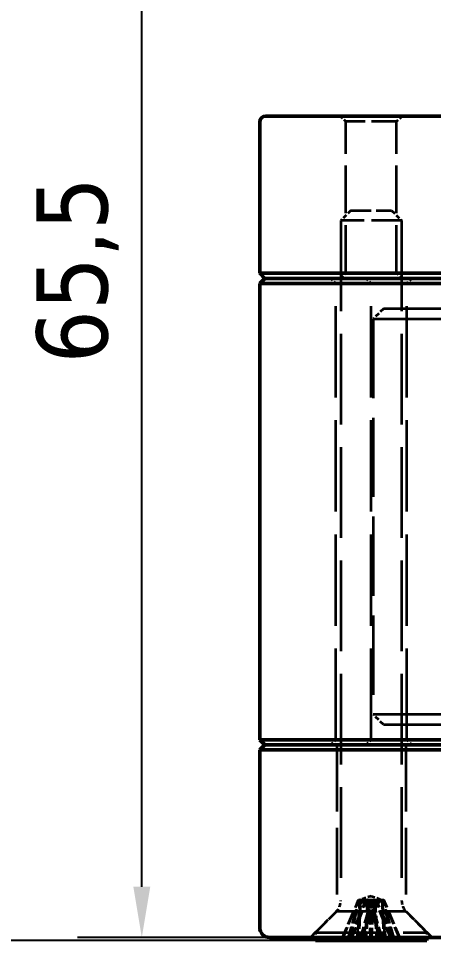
# Model space of a CAD drawing. Header units: millimetres. Extents: x 0 to 297, y 0 to 210.
# Drawn here: x 38.29 to 58.76, y 107.72 to 153.18 of the extents above; entities that cross this region are included whole.
import ezdxf

# ---------------------------------------------------------------- set-up
doc = ezdxf.new("R2010")
doc.units = ezdxf.units.MM
doc.linetypes.add('DASHED', pattern=[0.2068, 0.1655, -0.0413])
for name, color, linetype, lineweight in [('Dimension (ISO)', 7, 'Continuous', 25), ('Hidden (ISO)', 7, 'DASHED', 35), ('Visible (ISO)', 7, 'Continuous', 50)]:
    doc.layers.add(name, color=color, linetype=linetype, lineweight=lineweight)
doc.styles.add('Note Text (ISO)', font='tahoma.ttf')
doc.dimstyles.new('Default - Method 1b (ISO)', dxfattribs={"dimtxt": 3.5, "dimasz": 2.5, "dimexe": 3.175, "dimexo": 0, "dimgap": 0.762, "dimtad": 1, "dimtoh": 1, "dimrnd": 1e-08, "dimtxsty": 'Note Text (ISO)', "dimcen": 0.09, "dimdle": 10, "dimclrd": 256, "dimclre": 256, "dimclrt": 256, "dimazin": 2, "dimtfac": 1, "dimtmove": 0, "dimatfit": 3, "dimfxl": 0, "dimtolj": 1, "dimlwd": -1, "dimlwe": -1, "dimarcsym": 0})

# ---------------------------------------------------------------- blocks, each defined once
blk = doc.blocks.new('*D6')
at = {"layer": 'Defpoints', "color": 0}
for p in [(44.37, 173.365), (69.182, 173.365), (63.682, 107.865)]:
    blk.add_point(p, dxfattribs=at)
at = {"layer": 'Dimension (ISO)'}
for p, q in [((69.182, 173.365), (41.195, 173.365)), ((44.37, 110.365), (44.37, 170.865)), ((63.682, 107.865), (41.195, 107.865))]:
    blk.add_line(p, q, dxfattribs=at)
for points in [[(43.953, 170.865), (44.786, 170.865), (44.37, 173.365)], [(43.953, 110.365), (44.786, 110.365), (44.37, 107.865)]]:
    blk.add_solid(points, dxfattribs=at)
at = {"layer": 'Dimension (ISO)', "insert": (39.172, 136.17), "char_height": 3.5, "attachment_point": 1, "rotation": 90, "style": 'Note Text (ISO)'}
blk.add_mtext('\\A1;65,5', dxfattribs=at)
blk = doc.blocks.new('*D7')
at = {"layer": 'Defpoints', "color": 0}
for p in [(35.488, 173.365), (69.182, 173.365), (52.932, 107.715)]:
    blk.add_point(p, dxfattribs=at)
at = {"layer": 'Dimension (ISO)'}
for p, q in [((69.182, 173.365), (32.313, 173.365)), ((35.488, 110.215), (35.488, 170.865)), ((52.932, 107.715), (32.313, 107.715))]:
    blk.add_line(p, q, dxfattribs=at)
for points in [[(35.072, 170.865), (35.905, 170.865), (35.488, 173.365)], [(35.072, 110.215), (35.905, 110.215), (35.488, 107.715)]]:
    blk.add_solid(points, dxfattribs=at)
at = {"layer": 'Dimension (ISO)', "insert": (30.291, 136.048), "char_height": 3.5, "attachment_point": 1, "rotation": 90, "style": 'Note Text (ISO)'}
blk.add_mtext('\\A1;65,6', dxfattribs=at)

msp = doc.modelspace()

# ---------------------------------------------------------------- linework, layer by layer
at = {"layer": 'Hidden (ISO)', "ltscale": 0.740295}
for p, q in [((54.432, 148.09), (54.157, 148.365)), ((56.932, 148.09), (57.207, 148.365)), ((54.432, 140.64), (54.157, 140.365)), ((56.932, 140.64), (57.207, 140.365))]:
    msp.add_line(p, q, dxfattribs=at)
at = {"layer": 'Hidden (ISO)', "ltscale": 7.476009}
for p, q in [((56.932, 148.09), (54.432, 148.09)), ((56.932, 140.64), (54.432, 140.64))]:
    msp.add_line(p, q, dxfattribs=at)
at = {"layer": 'Hidden (ISO)', "ltscale": 14.183028}
for p, q in [((54.432, 140.64), (54.432, 148.09)), ((56.932, 140.64), (56.932, 148.09))]:
    msp.add_line(p, q, dxfattribs=at)
at = {"layer": 'Hidden (ISO)', "ltscale": 1.346073}
for p, q in [((54.682, 143.715), (54.182, 143.215)), ((56.682, 143.715), (57.182, 143.215)), ((56.282, 138.865), (55.782, 138.365)), ((56.282, 118.365), (55.782, 118.865))]:
    msp.add_line(p, q, dxfattribs=at)
at = {"layer": 'Hidden (ISO)', "ltscale": 5.980787}
msp.add_line((54.682, 143.715), (56.682, 143.715), dxfattribs=at)
at = {"layer": 'Hidden (ISO)', "ltscale": 8.971231}
msp.add_line((57.182, 143.215), (54.182, 143.215), dxfattribs=at)
at = {"layer": 'Hidden (ISO)', "ltscale": 27.013725}
for p, q in [((54.182, 143.215), (54.182, 109.697)), ((57.182, 143.215), (57.182, 109.697))]:
    msp.add_line(p, q, dxfattribs=at)
at = {"layer": 'Hidden (ISO)', "ltscale": 0.672986}
for p, q in [((53.932, 140.115), (53.682, 140.365)), ((55.682, 140.115), (55.432, 140.365)), ((57.432, 140.115), (57.682, 140.365)), ((53.932, 117.615), (53.682, 117.365)), ((55.682, 117.615), (55.432, 117.365)), ((57.432, 117.615), (57.682, 117.365))]:
    msp.add_line(p, q, dxfattribs=at)
at = {"layer": 'Hidden (ISO)', "ltscale": 27.200193}
for p, q in [((53.932, 117.615), (53.932, 140.115)), ((55.682, 117.615), (55.682, 140.115)), ((57.432, 117.615), (57.432, 140.115))]:
    msp.add_line(p, q, dxfattribs=at)
at = {"layer": 'Hidden (ISO)', "ltscale": 25.150295}
for p, q in [((86.082, 138.865), (56.282, 138.865)), ((56.282, 118.365), (86.082, 118.365))]:
    msp.add_line(p, q, dxfattribs=at)
at = {"layer": 'Hidden (ISO)', "ltscale": 25.994265}
for p, q in [((55.782, 138.365), (86.582, 138.365)), ((86.582, 118.865), (55.782, 118.865))]:
    msp.add_line(p, q, dxfattribs=at)
at = {"layer": 'Hidden (ISO)', "ltscale": 23.573502}
msp.add_line((55.782, 138.365), (55.782, 118.865), dxfattribs=at)
at = {"layer": 'Hidden (ISO)', "ltscale": 19.825918}
for p, q in [((53.982, 117.365), (53.982, 109.165)), ((57.382, 117.365), (57.382, 109.165))]:
    msp.add_line(p, q, dxfattribs=at)
at = {"layer": 'Hidden (ISO)', "ltscale": 4.275732}
for p, q in [((54.198, 107.715), (55.066, 109.725)), ((54.244, 107.715), (55.062, 109.725)), ((54.512, 107.715), (55.092, 109.725)), ((54.568, 107.715), (55.435, 109.725)), ((54.611, 107.715), (55.112, 109.725)), ((54.672, 107.715), (55.49, 109.725)), ((55.116, 107.715), (55.695, 109.725)), ((55.252, 107.715), (55.753, 109.725)), ((56.111, 107.715), (55.61, 109.725)), ((56.248, 107.715), (55.668, 109.725)), ((56.691, 107.715), (55.874, 109.725)), ((56.796, 107.715), (55.928, 109.725)), ((56.752, 107.715), (56.251, 109.725)), ((56.851, 107.715), (56.271, 109.725)), ((57.166, 107.715), (56.298, 109.725)), ((57.119, 107.715), (56.302, 109.725))]:
    msp.add_line(p, q, dxfattribs=at)
at = {"layer": 'Hidden (ISO)', "ltscale": 0.23302}
for p, q in [((55.062, 109.725), (55.132, 109.725)), ((55.419, 109.725), (55.49, 109.725)), ((55.668, 109.725), (55.768, 109.725)), ((56.172, 109.725), (56.271, 109.725))]:
    msp.add_line(p, q, dxfattribs=at)
at = {"layer": 'Hidden (ISO)', "ltscale": 1.112872}
for q in [(55.126, 109.725), (56.238, 109.725)]:
    msp.add_line((55.682, 109.906), q, dxfattribs=at)
at = {"layer": 'Hidden (ISO)', "ltscale": 0.976752}
for p, q in [((55.132, 109.725), (55.419, 109.725)), ((55.768, 109.725), (56.172, 109.725))]:
    msp.add_line(p, q, dxfattribs=at)
at = {"layer": 'Hidden (ISO)', "ltscale": 0.157605}
for p, q in [((55.49, 109.725), (55.557, 109.725)), ((55.62, 109.725), (55.668, 109.725))]:
    msp.add_line(p, q, dxfattribs=at)
at = {"layer": 'Hidden (ISO)', "ltscale": 0.121157}
msp.add_line((55.557, 109.725), (55.62, 109.725), dxfattribs=at)
at = {"layer": 'Hidden (ISO)', "ltscale": 0.070678}
msp.add_line((56.271, 109.725), (56.302, 109.725), dxfattribs=at)
at = {"layer": 'Hidden (ISO)', "ltscale": 3.499949}
for p, q in [((53.982, 109.165), (52.682, 107.865)), ((57.382, 109.165), (58.682, 107.865))]:
    msp.add_line(p, q, dxfattribs=at)
at = {"layer": 'Hidden (ISO)', "ltscale": 2.734476}
for p, q in [((53.947, 109.131), (52.932, 108.115)), ((57.416, 109.131), (58.432, 108.115))]:
    msp.add_line(p, q, dxfattribs=at)
at = {"layer": 'Hidden (ISO)', "ltscale": 10.167409}
msp.add_line((53.982, 109.165), (57.382, 109.165), dxfattribs=at)
at = {"layer": 'Hidden (ISO)', "ltscale": 1.554463}
for p, q in [((55.042, 108.53), (54.985, 107.715)), ((56.321, 108.53), (56.378, 107.715))]:
    msp.add_line(p, q, dxfattribs=at)
at = {"layer": 'Hidden (ISO)', "ltscale": 20.888248}
msp.add_line((52.932, 108.115), (58.432, 108.115), dxfattribs=at)
at = {"layer": 'Hidden (ISO)', "ltscale": 0.475844}
for p, q in [((52.932, 108.115), (52.932, 107.865)), ((58.432, 108.115), (58.432, 107.865))]:
    msp.add_line(p, q, dxfattribs=at)
at = {"layer": 'Hidden (ISO)', "ltscale": 1.196077}
for centre, start, end in [((53.382, 109.697), 315, 0), ((57.982, 109.697), 180, 225)]:
    msp.add_arc(centre, 0.8, start, end, dxfattribs=at)
at = {"layer": 'Hidden (ISO)', "ltscale": 1.145687}
for centre, major_axis, ratio, start_param, end_param in [((55.621, 110.584), (-0.451, -0.99), 0.206275, 5.84837, 6.905147), ((55.625, 110.584), (-0.432, -0.989), 0.242486, 5.860356, 6.917133), ((55.641, 110.584), (-0.334, -0.987), 0.366858, 5.878316, 6.935093), ((55.647, 110.584), (-0.297, -0.988), 0.397756, 5.873694, 6.930471), ((55.716, 110.584), (0.297, -0.988), 0.397756, 5.6359, 6.692677), ((55.722, 110.584), (0.334, -0.987), 0.366858, 5.631277, 6.688054), ((55.738, 110.584), (0.432, -0.989), 0.242486, 5.649238, 6.706015), ((55.742, 110.584), (0.451, -0.99), 0.206275, 5.661223, 6.718001)]:
    msp.add_ellipse(centre, major_axis=major_axis, ratio=ratio, start_param=start_param, end_param=end_param, dxfattribs=at)
at = {"layer": 'Hidden (ISO)', "ltscale": 3.841007}
for points, weights in [([(54.986, 107.715), (55.07, 108.895), (55.137, 109.725)], [1.01316227808, 1.02613455496, 1.01895265765]), ([(54.986, 107.715), (55.066, 108.895), (55.129, 109.725)], [1.01316227985, 1.02613455902, 1.01895266122]), ([(55.14, 109.725), (55.095, 108.895), (55.038, 107.715)], [1.01895266133, 1.02613455908, 1.01316227986]), ([(55.154, 109.725), (55.115, 108.895), (55.066, 107.715)], [1.01895265763, 1.02613455495, 1.01316227807]), ([(55.507, 109.725), (55.44, 108.895), (55.356, 107.715)], [1.01895265764, 1.02613455495, 1.01316227808]), ([(55.557, 109.725), (55.494, 108.895), (55.414, 107.715)], [1.01895266133, 1.02613455908, 1.01316227986]), ([(55.656, 107.715), (55.608, 108.895), (55.569, 109.725)], [1.01316227807, 1.02613455495, 1.01895265763]), ([(55.721, 107.715), (55.665, 108.895), (55.62, 109.725)], [1.01316227984, 1.02613455901, 1.01895266122]), ([(55.642, 107.715), (55.698, 108.895), (55.743, 109.725)], [1.01316227984, 1.02613455901, 1.01895266122]), ([(55.707, 107.715), (55.756, 108.895), (55.795, 109.725)], [1.01316227807, 1.02613455495, 1.01895265763]), ([(55.806, 109.725), (55.87, 108.895), (55.949, 107.715)], [1.01895266133, 1.02613455908, 1.01316227986]), ([(55.856, 109.725), (55.923, 108.895), (56.008, 107.715)], [1.01895265764, 1.02613455495, 1.01316227808]), ([(56.21, 109.725), (56.248, 108.895), (56.297, 107.715)], [1.01895265763, 1.02613455495, 1.01316227807]), ([(56.224, 109.725), (56.269, 108.895), (56.325, 107.715)], [1.01895266133, 1.02613455908, 1.01316227986]), ([(56.378, 107.715), (56.293, 108.895), (56.226, 109.725)], [1.01316227808, 1.02613455496, 1.01895265766]), ([(56.377, 107.715), (56.298, 108.895), (56.234, 109.725)], [1.01316227985, 1.02613455902, 1.01895266122])]:
    msp.add_rational_spline(points, weights, degree=2, dxfattribs=at)
at = {"layer": 'Visible (ISO)'}
for p, q in [((50.98, 148.365), (50.482, 148.365)), ((50.98, 148.365), (53.608, 148.365)), ((54.81, 148.365), (53.608, 148.365)), ((54.81, 148.365), (87.553, 148.365)), ((50.182, 140.615), (50.182, 148.065)), ((50.432, 140.365), (50.182, 140.615)), ((50.182, 140.615), (50.767, 140.615)), ((53.396, 140.615), (50.767, 140.615)), ((53.396, 140.615), (54.81, 140.615)), ((87.553, 140.615), (54.81, 140.615)), ((50.182, 140.115), (50.432, 140.365)), ((50.182, 117.615), (50.182, 140.115)), ((51.034, 140.115), (50.182, 140.115)), ((50.944, 140.365), (50.432, 140.365)), ((50.944, 140.365), (53.573, 140.365)), ((55.389, 140.115), (51.034, 140.115)), ((54.81, 140.365), (53.573, 140.365)), ((54.81, 140.365), (87.553, 140.365)), ((57.856, 140.115), (55.389, 140.115)), ((84.507, 140.365), (57.856, 140.365)), ((57.856, 140.115), (84.507, 140.115)), ((50.432, 117.365), (50.182, 117.615)), ((50.182, 117.615), (51.034, 117.615)), ((50.432, 117.365), (50.182, 117.115)), ((50.432, 117.365), (50.944, 117.365)), ((53.573, 117.365), (50.944, 117.365)), ((51.034, 117.615), (55.389, 117.615)), ((53.573, 117.365), (54.81, 117.365)), ((63.182, 117.365), (54.81, 117.365)), ((55.389, 117.615), (57.856, 117.615)), ((84.507, 117.615), (57.856, 117.615)), ((57.856, 117.365), (63.682, 117.365)), ((50.767, 117.115), (50.182, 117.115)), ((50.182, 108.365), (50.182, 117.115)), ((50.767, 117.115), (53.396, 117.115)), ((54.81, 117.115), (53.396, 117.115)), ((54.81, 117.115), (63.182, 117.115)), ((50.682, 107.865), (51.121, 107.865)), ((53.749, 107.865), (51.121, 107.865)), ((52.932, 107.865), (52.932, 107.715)), ((53.749, 107.865), (54.81, 107.865)), ((63.682, 107.865), (54.81, 107.865)), ((58.432, 107.865), (58.432, 107.715)), ((52.932, 107.715), (58.432, 107.715))]:
    msp.add_line(p, q, dxfattribs=at)
for centre, radius, start, end in [((50.482, 148.065), 0.3, 90, 180), ((50.682, 108.365), 0.5, 180, 270)]:
    msp.add_arc(centre, radius, start, end, dxfattribs=at)

# ---------------------------------------------------------------- dimensions: what is measured, and where the dimension line sits
at = {"layer": 'Dimension (ISO)'}
for base, p1, p2, override, picture, middle in [((35.488232784, 173.365347589), (52.931657436, 107.715347589), (69.181657436, 173.365347589), {"dimgap": 0.762, "dimtoh": 0, "dimdec": 1, "dimtol": 0, "dimlim": 0, "dimtp": 0, "dimtm": 0, "dimtdec": 2, "dimtofl": 0, "dimatfit": 1}, '*D7', (35.488232784, 140.540347589)), ((44.37, 173.365), (63.682, 107.865), (69.182, 173.365), {"dimgap": 0.762, "dimtoh": 0, "dimdec": 2, "dimtol": 0, "dimlim": 0, "dimtp": 0, "dimtm": 0, "dimtdec": 2, "dimtofl": 0, "dimatfit": 1}, '*D6', (44.37, 140.615))]:
    dim = msp.add_linear_dim(base=base, p1=p1, p2=p2, angle=90, dimstyle='Default - Method 1b (ISO)', override=override, dxfattribs=at)
    dim.commit()
    dim.dimension.update_dxf_attribs({"geometry": picture, "text_midpoint": middle, "dimtype": 160})

doc.saveas('drawing.dxf')
